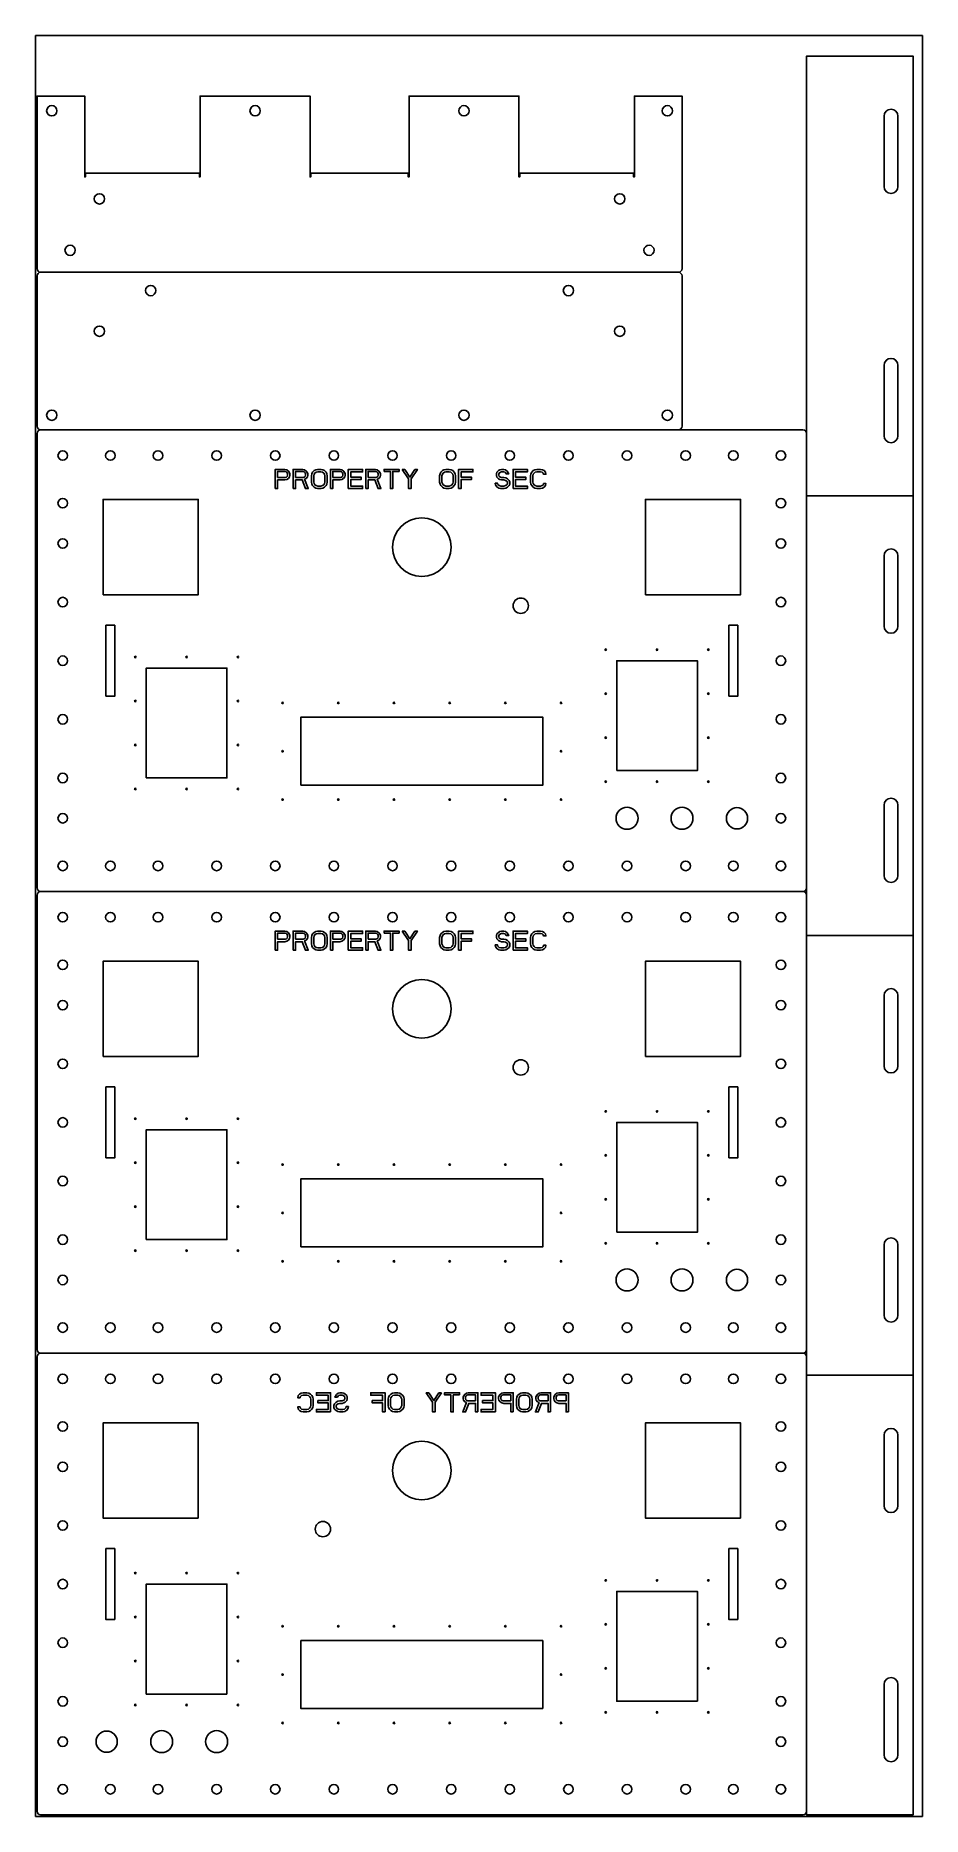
# Model space of a CAD drawing. Extents: x 0 to 1210, y 0 to 2430.
import ezdxf

# ---------------------------------------------------------------- set-up
doc = ezdxf.new("R2010")
doc.units = 0
doc.layers.get('0').update_dxf_attribs({"linetype": 'CONTINUOUS'})

msp = doc.modelspace()

# ---------------------------------------------------------------- linework, layer by layer
for points in [[(0, 0), (1210, 0), (1210, 2430), (0, 2430)], [(327, 1812), (327, 1838), (340, 1838), (342.70833, 1837.446809), (344.875, 1835.787234), (346.5, 1833.574469), (347.04167, 1831.914894), (347.04167, 1829.702127), (346.5, 1828.042553), (344.875, 1825.829787), (342.70833, 1824.170213), (340, 1823.617021), (330.25, 1823.617021), (330.25, 1812)], [(330.25, 1826.93617), (340.54167, 1826.93617), (342.16667, 1827.489361), (343.25, 1828.595744), (343.79167, 1830.255319), (343.79167, 1831.914894), (343.25, 1833.574469), (342.16667, 1834.680851), (340.54167, 1835.234043), (330.25, 1835.234043)], [(351.375, 1812), (351.375, 1838), (364.375, 1838), (367.08333, 1837.446809), (369.25, 1835.787234), (370.875, 1833.574469), (371.41667, 1831.914894), (371.41667, 1829.702127), (370.875, 1828.042553), (369.25, 1825.829787), (367.08333, 1824.723404), (371.95833, 1812), (368.16667, 1812), (363.83333, 1823.617021), (354.625, 1823.617021), (354.625, 1812)], [(354.625, 1826.93617), (364.91667, 1826.93617), (366.54167, 1827.489361), (367.625, 1828.595744), (368.16667, 1830.255319), (368.16667, 1831.914894), (367.625, 1833.574469), (366.54167, 1834.680851), (364.91667, 1835.234043), (354.625, 1835.234043)], [(376.29167, 1820.851064), (376.83333, 1818.085106), (377.91667, 1815.87234), (380.08334, 1813.659574), (382.25, 1812.553191), (384.95834, 1812), (389.29166, 1812), (392, 1812.553191), (394.16666, 1813.659574), (396.33334, 1815.87234), (397.41666, 1818.085106), (397.95834, 1820.851064), (397.95834, 1829.148936), (397.41666, 1831.914894), (396.33334, 1834.12766), (394.16666, 1836.340426), (392, 1837.446809), (389.29166, 1838), (384.95834, 1838), (382.25, 1837.446809), (380.08334, 1836.340426), (377.91667, 1834.12766), (376.83333, 1831.914894), (376.29167, 1829.148936)], [(379.54166, 1820.851064), (379.54166, 1829.148936), (380.08334, 1831.361701), (381.16666, 1833.021277), (382.79166, 1834.12766), (384.95834, 1834.680851), (389.29166, 1834.680851), (391.45834, 1834.12766), (393.08334, 1833.021277), (394.16666, 1831.361701), (394.70834, 1829.148936), (394.70834, 1820.851064), (394.16666, 1818.638298), (393.08334, 1816.978724), (391.45834, 1815.87234), (389.29166, 1815.319149), (384.95834, 1815.319149), (382.79166, 1815.87234), (381.16666, 1816.978724), (380.08334, 1818.638298)], [(402.29166, 1812), (405.54166, 1812), (405.54166, 1823.617021), (415.29166, 1823.617021), (418, 1824.170213), (420.16666, 1825.829787), (421.79166, 1828.042553), (422.33334, 1829.702127), (422.33334, 1831.914894), (421.79166, 1833.574469), (420.16666, 1835.787234), (418, 1837.446809), (415.29166, 1838), (402.29166, 1838)], [(405.54166, 1826.93617), (415.83334, 1826.93617), (417.45834, 1827.489361), (418.54166, 1828.595744), (419.08334, 1830.255319), (419.08334, 1831.914894), (418.54166, 1833.574469), (417.45834, 1834.680851), (415.83334, 1835.234043), (405.54166, 1835.234043)], [(426.66666, 1812), (446.16667, 1812), (446.16667, 1815.319149), (429.91666, 1815.319149), (429.91666, 1824.170213), (444, 1824.170213), (444, 1827.489361), (429.91666, 1827.489361), (429.91666, 1834.680851), (446.16667, 1834.680851), (446.16667, 1838), (426.66666, 1838)], [(450.5, 1812), (450.5, 1838), (463.5, 1838), (466.20833, 1837.446809), (468.375, 1835.787234), (470, 1833.574469), (470.54167, 1831.914894), (470.54167, 1829.702127), (470, 1828.042553), (468.375, 1825.829787), (466.20833, 1824.723404), (471.08333, 1812), (467.29167, 1812), (462.95833, 1823.617021), (453.75, 1823.617021), (453.75, 1812)], [(453.75, 1826.93617), (453.75, 1835.234043), (464.04167, 1835.234043), (465.66667, 1834.680851), (466.75, 1833.574469), (467.29167, 1831.914894), (467.29167, 1830.255319), (466.75, 1828.595744), (465.66667, 1827.489361), (464.04167, 1826.93617)], [(475.41667, 1835.234043), (475.41667, 1838), (496, 1838), (496, 1835.234043), (487.33333, 1835.234043), (487.33333, 1812), (484.08333, 1812), (484.08333, 1835.234043)], [(500.33333, 1838), (509, 1825.276596), (509, 1812), (512.25, 1812), (512.25, 1825.276596), (520.91667, 1838), (517.66667, 1838), (510.625, 1827.489361), (503.58333, 1838)], [(551.25, 1820.851064), (551.79166, 1818.085106), (552.875, 1815.87234), (555.04166, 1813.659574), (557.20834, 1812.553191), (559.91666, 1812), (564.25, 1812), (566.95834, 1812.553191), (569.125, 1813.659574), (571.29166, 1815.87234), (572.375, 1818.085106), (572.91666, 1820.851064), (572.91666, 1829.148936), (572.375, 1831.914894), (571.29166, 1834.12766), (569.125, 1836.340426), (566.95834, 1837.446809), (564.25, 1838), (559.91666, 1838), (557.20834, 1837.446809), (555.04166, 1836.340426), (552.875, 1834.12766), (551.79166, 1831.914894), (551.25, 1829.148936)], [(554.5, 1820.851064), (554.5, 1829.148936), (555.04166, 1831.361701), (556.125, 1833.021277), (557.75, 1834.12766), (559.91666, 1834.680851), (564.25, 1834.680851), (566.41666, 1834.12766), (568.04166, 1833.021277), (569.125, 1831.361701), (569.66666, 1829.148936), (569.66666, 1820.851064), (569.125, 1818.638298), (568.04166, 1816.978724), (566.41666, 1815.87234), (564.25, 1815.319149), (559.91666, 1815.319149), (557.75, 1815.87234), (556.125, 1816.978724), (555.04166, 1818.638298)], [(577.25, 1812), (577.25, 1838), (596.75, 1838), (596.75, 1834.680851), (580.5, 1834.680851), (580.5, 1827.489361), (594.58334, 1827.489361), (594.58334, 1824.170213), (580.5, 1824.170213), (580.5, 1812)], [(627.08334, 1819.191489), (627.625, 1816.978724), (629.25, 1814.212766), (631.95834, 1812.553191), (634.66666, 1812), (639, 1812), (641.70834, 1812.553191), (643.875, 1813.659574), (646.04166, 1815.87234), (647.125, 1818.085106), (647.125, 1820.851064), (646.04166, 1823.06383), (643.875, 1825.276596), (641.70834, 1826.382979), (639, 1826.93617), (635.75, 1826.93617), (634.125, 1827.489361), (632.5, 1828.595744), (631.95834, 1830.255319), (631.95834, 1831.361701), (632.5, 1833.021277), (634.125, 1834.12766), (635.75, 1834.680851), (639, 1834.680851), (640.625, 1834.12766), (641.70834, 1833.021277), (642.25, 1831.914894), (645.5, 1831.914894), (644.95834, 1833.574469), (643.33334, 1835.787234), (641.16666, 1837.446809), (638.45834, 1838), (635.75, 1838), (633.58334, 1837.446809), (631.41666, 1836.340426), (629.25, 1834.12766), (628.70834, 1831.914894), (628.70834, 1829.702127), (629.25, 1827.489361), (631.41666, 1825.276596), (633.58334, 1824.170213), (635.75, 1823.617021), (639, 1823.617021), (641.16666, 1823.06383), (642.79166, 1821.957447), (643.875, 1820.297872), (643.875, 1818.638298), (642.79166, 1816.978724), (641.16666, 1815.87234), (639, 1815.319149), (634.66666, 1815.319149), (632.5, 1815.87234), (630.875, 1817.531915), (630.33334, 1819.191489)], [(651.45834, 1812), (670.95834, 1812), (670.95834, 1815.319149), (654.70834, 1815.319149), (654.70834, 1824.170213), (668.79166, 1824.170213), (668.79166, 1827.489361), (654.70834, 1827.489361), (654.70834, 1834.680851), (670.95834, 1834.680851), (670.95834, 1838), (651.45834, 1838)], [(675.29166, 1820.851064), (675.83334, 1818.085106), (676.91666, 1815.87234), (679.08334, 1813.659574), (681.25, 1812.553191), (683.95834, 1812), (688.83334, 1812), (691.54166, 1812.553191), (693.70834, 1813.659574), (695.875, 1815.87234), (696.41666, 1818.638298), (693.16666, 1818.638298), (692.625, 1816.978724), (691, 1815.87234), (688.83334, 1815.319149), (683.95834, 1815.319149), (681.79166, 1815.87234), (680.16666, 1816.978724), (679.08334, 1818.638298), (678.54166, 1820.851064), (678.54166, 1829.148936), (679.08334, 1831.361701), (680.16666, 1833.021277), (681.79166, 1834.12766), (683.95834, 1834.680851), (688.83334, 1834.680851), (691, 1834.12766), (692.625, 1833.021277), (693.16666, 1831.361701), (696.41666, 1831.361701), (695.875, 1834.12766), (693.70834, 1836.340426), (691.54166, 1837.446809), (688.83334, 1838), (683.95834, 1838), (681.25, 1837.446809), (679.08334, 1836.340426), (676.91666, 1834.12766), (675.83334, 1831.914894), (675.29166, 1829.148936)], [(92, 1667), (92, 1797), (222, 1797), (222, 1667)], [(832, 1667), (962, 1667), (962, 1797), (832, 1797)], [(96, 1528.5), (108, 1528.5), (108, 1625.5), (96, 1625.5)], [(946, 1528.5), (958, 1528.5), (958, 1625.5), (946, 1625.5)], [(151, 1417), (261, 1417), (261, 1567), (151, 1567)], [(793, 1427), (903, 1427), (903, 1577), (793, 1577)], [(362, 1407), (692, 1407), (692, 1500), (362, 1500)], [(327, 1182), (327, 1208), (340, 1208), (342.70833, 1207.446809), (344.875, 1205.787234), (346.5, 1203.574469), (347.04167, 1201.914894), (347.04167, 1199.702127), (346.5, 1198.042553), (344.875, 1195.829787), (342.70833, 1194.170213), (340, 1193.617021), (330.25, 1193.617021), (330.25, 1182)], [(330.25, 1196.93617), (340.54167, 1196.93617), (342.16667, 1197.489361), (343.25, 1198.595744), (343.79167, 1200.255319), (343.79167, 1201.914894), (343.25, 1203.574469), (342.16667, 1204.680851), (340.54167, 1205.234043), (330.25, 1205.234043)], [(351.375, 1182), (351.375, 1208), (364.375, 1208), (367.08333, 1207.446809), (369.25, 1205.787234), (370.875, 1203.574469), (371.41667, 1201.914894), (371.41667, 1199.702127), (370.875, 1198.042553), (369.25, 1195.829787), (367.08333, 1194.723404), (371.95833, 1182), (368.16667, 1182), (363.83333, 1193.617021), (354.625, 1193.617021), (354.625, 1182)], [(354.625, 1196.93617), (364.91667, 1196.93617), (366.54167, 1197.489361), (367.625, 1198.595744), (368.16667, 1200.255319), (368.16667, 1201.914894), (367.625, 1203.574469), (366.54167, 1204.680851), (364.91667, 1205.234043), (354.625, 1205.234043)], [(376.29167, 1190.851064), (376.83333, 1188.085106), (377.91667, 1185.87234), (380.08334, 1183.659574), (382.25, 1182.553191), (384.95834, 1182), (389.29166, 1182), (392, 1182.553191), (394.16666, 1183.659574), (396.33334, 1185.87234), (397.41666, 1188.085106), (397.95834, 1190.851064), (397.95834, 1199.148936), (397.41666, 1201.914894), (396.33334, 1204.12766), (394.16666, 1206.340426), (392, 1207.446809), (389.29166, 1208), (384.95834, 1208), (382.25, 1207.446809), (380.08334, 1206.340426), (377.91667, 1204.12766), (376.83333, 1201.914894), (376.29167, 1199.148936)], [(379.54166, 1190.851064), (379.54166, 1199.148936), (380.08334, 1201.361701), (381.16666, 1203.021277), (382.79166, 1204.12766), (384.95834, 1204.680851), (389.29166, 1204.680851), (391.45834, 1204.12766), (393.08334, 1203.021277), (394.16666, 1201.361701), (394.70834, 1199.148936), (394.70834, 1190.851064), (394.16666, 1188.638298), (393.08334, 1186.978724), (391.45834, 1185.87234), (389.29166, 1185.319149), (384.95834, 1185.319149), (382.79166, 1185.87234), (381.16666, 1186.978724), (380.08334, 1188.638298)], [(402.29166, 1182), (405.54166, 1182), (405.54166, 1193.617021), (415.29166, 1193.617021), (418, 1194.170213), (420.16666, 1195.829787), (421.79166, 1198.042553), (422.33334, 1199.702127), (422.33334, 1201.914894), (421.79166, 1203.574469), (420.16666, 1205.787234), (418, 1207.446809), (415.29166, 1208), (402.29166, 1208)], [(405.54166, 1196.93617), (415.83334, 1196.93617), (417.45834, 1197.489361), (418.54166, 1198.595744), (419.08334, 1200.255319), (419.08334, 1201.914894), (418.54166, 1203.574469), (417.45834, 1204.680851), (415.83334, 1205.234043), (405.54166, 1205.234043)], [(426.66666, 1182), (446.16667, 1182), (446.16667, 1185.319149), (429.91666, 1185.319149), (429.91666, 1194.170213), (444, 1194.170213), (444, 1197.489361), (429.91666, 1197.489361), (429.91666, 1204.680851), (446.16667, 1204.680851), (446.16667, 1208), (426.66666, 1208)], [(450.5, 1182), (450.5, 1208), (463.5, 1208), (466.20833, 1207.446809), (468.375, 1205.787234), (470, 1203.574469), (470.54167, 1201.914894), (470.54167, 1199.702127), (470, 1198.042553), (468.375, 1195.829787), (466.20833, 1194.723404), (471.08333, 1182), (467.29167, 1182), (462.95833, 1193.617021), (453.75, 1193.617021), (453.75, 1182)], [(453.75, 1196.93617), (453.75, 1205.234043), (464.04167, 1205.234043), (465.66667, 1204.680851), (466.75, 1203.574469), (467.29167, 1201.914894), (467.29167, 1200.255319), (466.75, 1198.595744), (465.66667, 1197.489361), (464.04167, 1196.93617)], [(475.41667, 1205.234043), (475.41667, 1208), (496, 1208), (496, 1205.234043), (487.33333, 1205.234043), (487.33333, 1182), (484.08333, 1182), (484.08333, 1205.234043)], [(500.33333, 1208), (509, 1195.276596), (509, 1182), (512.25, 1182), (512.25, 1195.276596), (520.91667, 1208), (517.66667, 1208), (510.625, 1197.489361), (503.58333, 1208)], [(551.25, 1190.851064), (551.79166, 1188.085106), (552.875, 1185.87234), (555.04166, 1183.659574), (557.20834, 1182.553191), (559.91666, 1182), (564.25, 1182), (566.95834, 1182.553191), (569.125, 1183.659574), (571.29166, 1185.87234), (572.375, 1188.085106), (572.91666, 1190.851064), (572.91666, 1199.148936), (572.375, 1201.914894), (571.29166, 1204.12766), (569.125, 1206.340426), (566.95834, 1207.446809), (564.25, 1208), (559.91666, 1208), (557.20834, 1207.446809), (555.04166, 1206.340426), (552.875, 1204.12766), (551.79166, 1201.914894), (551.25, 1199.148936)], [(554.5, 1190.851064), (554.5, 1199.148936), (555.04166, 1201.361701), (556.125, 1203.021277), (557.75, 1204.12766), (559.91666, 1204.680851), (564.25, 1204.680851), (566.41666, 1204.12766), (568.04166, 1203.021277), (569.125, 1201.361701), (569.66666, 1199.148936), (569.66666, 1190.851064), (569.125, 1188.638298), (568.04166, 1186.978724), (566.41666, 1185.87234), (564.25, 1185.319149), (559.91666, 1185.319149), (557.75, 1185.87234), (556.125, 1186.978724), (555.04166, 1188.638298)], [(577.25, 1182), (577.25, 1208), (596.75, 1208), (596.75, 1204.680851), (580.5, 1204.680851), (580.5, 1197.489361), (594.58334, 1197.489361), (594.58334, 1194.170213), (580.5, 1194.170213), (580.5, 1182)], [(627.08334, 1189.191489), (627.625, 1186.978724), (629.25, 1184.212766), (631.95834, 1182.553191), (634.66666, 1182), (639, 1182), (641.70834, 1182.553191), (643.875, 1183.659574), (646.04166, 1185.87234), (647.125, 1188.085106), (647.125, 1190.851064), (646.04166, 1193.06383), (643.875, 1195.276596), (641.70834, 1196.382979), (639, 1196.93617), (635.75, 1196.93617), (634.125, 1197.489361), (632.5, 1198.595744), (631.95834, 1200.255319), (631.95834, 1201.361701), (632.5, 1203.021277), (634.125, 1204.12766), (635.75, 1204.680851), (639, 1204.680851), (640.625, 1204.12766), (641.70834, 1203.021277), (642.25, 1201.914894), (645.5, 1201.914894), (644.95834, 1203.574469), (643.33334, 1205.787234), (641.16666, 1207.446809), (638.45834, 1208), (635.75, 1208), (633.58334, 1207.446809), (631.41666, 1206.340426), (629.25, 1204.12766), (628.70834, 1201.914894), (628.70834, 1199.702127), (629.25, 1197.489361), (631.41666, 1195.276596), (633.58334, 1194.170213), (635.75, 1193.617021), (639, 1193.617021), (641.16666, 1193.06383), (642.79166, 1191.957447), (643.875, 1190.297872), (643.875, 1188.638298), (642.79166, 1186.978724), (641.16666, 1185.87234), (639, 1185.319149), (634.66666, 1185.319149), (632.5, 1185.87234), (630.875, 1187.531915), (630.33334, 1189.191489)], [(651.45834, 1182), (670.95834, 1182), (670.95834, 1185.319149), (654.70834, 1185.319149), (654.70834, 1194.170213), (668.79166, 1194.170213), (668.79166, 1197.489361), (654.70834, 1197.489361), (654.70834, 1204.680851), (670.95834, 1204.680851), (670.95834, 1208), (651.45834, 1208)], [(675.29166, 1190.851064), (675.83334, 1188.085106), (676.91666, 1185.87234), (679.08334, 1183.659574), (681.25, 1182.553191), (683.95834, 1182), (688.83334, 1182), (691.54166, 1182.553191), (693.70834, 1183.659574), (695.875, 1185.87234), (696.41666, 1188.638298), (693.16666, 1188.638298), (692.625, 1186.978724), (691, 1185.87234), (688.83334, 1185.319149), (683.95834, 1185.319149), (681.79166, 1185.87234), (680.16666, 1186.978724), (679.08334, 1188.638298), (678.54166, 1190.851064), (678.54166, 1199.148936), (679.08334, 1201.361701), (680.16666, 1203.021277), (681.79166, 1204.12766), (683.95834, 1204.680851), (688.83334, 1204.680851), (691, 1204.12766), (692.625, 1203.021277), (693.16666, 1201.361701), (696.41666, 1201.361701), (695.875, 1204.12766), (693.70834, 1206.340426), (691.54166, 1207.446809), (688.83334, 1208), (683.95834, 1208), (681.25, 1207.446809), (679.08334, 1206.340426), (676.91666, 1204.12766), (675.83334, 1201.914894), (675.29166, 1199.148936)], [(92, 1037), (92, 1167), (222, 1167), (222, 1037)], [(832, 1037), (962, 1037), (962, 1167), (832, 1167)], [(96, 898.5), (108, 898.5), (108, 995.5), (96, 995.5)], [(946, 898.5), (958, 898.5), (958, 995.5), (946, 995.5)], [(151, 787), (261, 787), (261, 937), (151, 937)], [(793, 797), (903, 797), (903, 947), (793, 947)], [(362, 777), (692, 777), (692, 870), (362, 870)], [(378.70834, 560.851064), (378.16666, 558.085106), (377.08334, 555.87234), (374.91666, 553.659574), (372.75, 552.553191), (370.04166, 552), (365.16666, 552), (362.45834, 552.553191), (360.29166, 553.659574), (358.125, 555.87234), (357.58334, 558.638298), (360.83334, 558.638298), (361.375, 556.978724), (363, 555.87234), (365.16666, 555.319149), (370.04166, 555.319149), (372.20834, 555.87234), (373.83334, 556.978724), (374.91666, 558.638298), (375.45834, 560.851064), (375.45834, 569.148936), (374.91666, 571.361701), (373.83334, 573.021277), (372.20834, 574.12766), (370.04166, 574.680851), (365.16666, 574.680851), (363, 574.12766), (361.375, 573.021277), (360.83334, 571.361701), (357.58334, 571.361701), (358.125, 574.12766), (360.29166, 576.340426), (362.45834, 577.446809), (365.16666, 578), (370.04166, 578), (372.75, 577.446809), (374.91666, 576.340426), (377.08334, 574.12766), (378.16666, 571.914894), (378.70834, 569.148936)], [(402.54166, 552), (383.04166, 552), (383.04166, 555.319149), (399.29166, 555.319149), (399.29166, 564.170213), (385.20834, 564.170213), (385.20834, 567.489361), (399.29166, 567.489361), (399.29166, 574.680851), (383.04166, 574.680851), (383.04166, 578), (402.54166, 578)], [(426.91666, 559.191489), (426.375, 556.978724), (424.75, 554.212766), (422.04166, 552.553191), (419.33334, 552), (415, 552), (412.29166, 552.553191), (410.125, 553.659574), (407.95834, 555.87234), (406.875, 558.085106), (406.875, 560.851064), (407.95834, 563.06383), (410.125, 565.276596), (412.29166, 566.382979), (415, 566.93617), (418.25, 566.93617), (419.875, 567.489361), (421.5, 568.595744), (422.04166, 570.255319), (422.04166, 571.361701), (421.5, 573.021277), (419.875, 574.12766), (418.25, 574.680851), (415, 574.680851), (413.375, 574.12766), (412.29166, 573.021277), (411.75, 571.914894), (408.5, 571.914894), (409.04166, 573.574469), (410.66666, 575.787234), (412.83334, 577.446809), (415.54166, 578), (418.25, 578), (420.41666, 577.446809), (422.58334, 576.340426), (424.75, 574.12766), (425.29166, 571.914894), (425.29166, 569.702127), (424.75, 567.489361), (422.58334, 565.276596), (420.41666, 564.170213), (418.25, 563.617021), (415, 563.617021), (412.83334, 563.06383), (411.20834, 561.957447), (410.125, 560.297872), (410.125, 558.638298), (411.20834, 556.978724), (412.83334, 555.87234), (415, 555.319149), (419.33334, 555.319149), (421.5, 555.87234), (423.125, 557.531915), (423.66666, 559.191489)], [(476.75, 552), (476.75, 578), (457.25, 578), (457.25, 574.680851), (473.5, 574.680851), (473.5, 567.489361), (459.41666, 567.489361), (459.41666, 564.170213), (473.5, 564.170213), (473.5, 552)], [(502.75, 560.851064), (502.20834, 558.085106), (501.125, 555.87234), (498.95834, 553.659574), (496.79166, 552.553191), (494.08334, 552), (489.75, 552), (487.04166, 552.553191), (484.875, 553.659574), (482.70834, 555.87234), (481.625, 558.085106), (481.08334, 560.851064), (481.08334, 569.148936), (481.625, 571.914894), (482.70834, 574.12766), (484.875, 576.340426), (487.04166, 577.446809), (489.75, 578), (494.08334, 578), (496.79166, 577.446809), (498.95834, 576.340426), (501.125, 574.12766), (502.20834, 571.914894), (502.75, 569.148936)], [(499.5, 560.851064), (499.5, 569.148936), (498.95834, 571.361701), (497.875, 573.021277), (496.25, 574.12766), (494.08334, 574.680851), (489.75, 574.680851), (487.58334, 574.12766), (485.95834, 573.021277), (484.875, 571.361701), (484.33334, 569.148936), (484.33334, 560.851064), (484.875, 558.638298), (485.95834, 556.978724), (487.58334, 555.87234), (489.75, 555.319149), (494.08334, 555.319149), (496.25, 555.87234), (497.875, 556.978724), (498.95834, 558.638298)], [(553.66667, 578), (545, 565.276596), (545, 552), (541.75, 552), (541.75, 565.276596), (533.08333, 578), (536.33333, 578), (543.375, 567.489361), (550.41667, 578)], [(578.58333, 575.234043), (578.58333, 578), (558, 578), (558, 575.234043), (566.66667, 575.234043), (566.66667, 552), (569.91667, 552), (569.91667, 575.234043)], [(603.5, 552), (603.5, 578), (590.5, 578), (587.79167, 577.446809), (585.625, 575.787234), (584, 573.574469), (583.45833, 571.914894), (583.45833, 569.702127), (584, 568.042553), (585.625, 565.829787), (587.79167, 564.723404), (582.91667, 552), (586.70833, 552), (591.04167, 563.617021), (600.25, 563.617021), (600.25, 552)], [(600.25, 566.93617), (600.25, 575.234043), (589.95833, 575.234043), (588.33333, 574.680851), (587.25, 573.574469), (586.70833, 571.914894), (586.70833, 570.255319), (587.25, 568.595744), (588.33333, 567.489361), (589.95833, 566.93617)], [(627.33334, 552), (607.83333, 552), (607.83333, 555.319149), (624.08334, 555.319149), (624.08334, 564.170213), (610, 564.170213), (610, 567.489361), (624.08334, 567.489361), (624.08334, 574.680851), (607.83333, 574.680851), (607.83333, 578), (627.33334, 578)], [(651.70834, 552), (648.45834, 552), (648.45834, 563.617021), (638.70834, 563.617021), (636, 564.170213), (633.83334, 565.829787), (632.20834, 568.042553), (631.66666, 569.702127), (631.66666, 571.914894), (632.20834, 573.574469), (633.83334, 575.787234), (636, 577.446809), (638.70834, 578), (651.70834, 578)], [(648.45834, 566.93617), (638.16666, 566.93617), (636.54166, 567.489361), (635.45834, 568.595744), (634.91666, 570.255319), (634.91666, 571.914894), (635.45834, 573.574469), (636.54166, 574.680851), (638.16666, 575.234043), (648.45834, 575.234043)], [(677.70833, 560.851064), (677.16667, 558.085106), (676.08333, 555.87234), (673.91666, 553.659574), (671.75, 552.553191), (669.04166, 552), (664.70834, 552), (662, 552.553191), (659.83334, 553.659574), (657.66666, 555.87234), (656.58334, 558.085106), (656.04166, 560.851064), (656.04166, 569.148936), (656.58334, 571.914894), (657.66666, 574.12766), (659.83334, 576.340426), (662, 577.446809), (664.70834, 578), (669.04166, 578), (671.75, 577.446809), (673.91666, 576.340426), (676.08333, 574.12766), (677.16667, 571.914894), (677.70833, 569.148936)], [(674.45834, 560.851064), (674.45834, 569.148936), (673.91666, 571.361701), (672.83334, 573.021277), (671.20834, 574.12766), (669.04166, 574.680851), (664.70834, 574.680851), (662.54166, 574.12766), (660.91666, 573.021277), (659.83334, 571.361701), (659.29166, 569.148936), (659.29166, 560.851064), (659.83334, 558.638298), (660.91666, 556.978724), (662.54166, 555.87234), (664.70834, 555.319149), (669.04166, 555.319149), (671.20834, 555.87234), (672.83334, 556.978724), (673.91666, 558.638298)], [(702.625, 552), (702.625, 578), (689.625, 578), (686.91667, 577.446809), (684.75, 575.787234), (683.125, 573.574469), (682.58333, 571.914894), (682.58333, 569.702127), (683.125, 568.042553), (684.75, 565.829787), (686.91667, 564.723404), (682.04167, 552), (685.83333, 552), (690.16667, 563.617021), (699.375, 563.617021), (699.375, 552)], [(699.375, 566.93617), (689.08333, 566.93617), (687.45833, 567.489361), (686.375, 568.595744), (685.83333, 570.255319), (685.83333, 571.914894), (686.375, 573.574469), (687.45833, 574.680851), (689.08333, 575.234043), (699.375, 575.234043)], [(727, 552), (727, 578), (714, 578), (711.29167, 577.446809), (709.125, 575.787234), (707.5, 573.574469), (706.95833, 571.914894), (706.95833, 569.702127), (707.5, 568.042553), (709.125, 565.829787), (711.29167, 564.170213), (714, 563.617021), (723.75, 563.617021), (723.75, 552)], [(723.75, 566.93617), (713.45833, 566.93617), (711.83333, 567.489361), (710.75, 568.595744), (710.20833, 570.255319), (710.20833, 571.914894), (710.75, 573.574469), (711.83333, 574.680851), (713.45833, 575.234043), (723.75, 575.234043)], [(222, 407), (92, 407), (92, 537), (222, 537)], [(962, 407), (962, 537), (832, 537), (832, 407)], [(108, 268.5), (96, 268.5), (96, 365.5), (108, 365.5)], [(958, 268.5), (946, 268.5), (946, 365.5), (958, 365.5)], [(261, 167), (151, 167), (151, 317), (261, 317)], [(903, 157), (793, 157), (793, 307), (903, 307)], [(692, 147), (362, 147), (362, 240), (692, 240)]]:
    msp.add_lwpolyline(points, close=True)
for points in [[(1052, 1887), (1052, 2402), (1197.20796, 2402), (1197.20796, 1802)], [(1197.20796, 1202), (1197.20796, 1802), (1052, 1802)], [(1052, 1267), (1052, 1257)], [(1052, 627), (1052, 637), (1052, 1202), (1197.20796, 1202), (1197.20796, 602)], [(1052, 602), (1197.20796, 602), (1197.20796, 2), (1052, 2), (1052, 7)]]:
    msp.add_lwpolyline(points)
for points in [[(7, 2107.02296, -0.41421356), (2, 2112.02296), (2, 2347.50592), (67, 2347.50592), (67, 2237.15194), (68, 2237.15194), (68, 2242.15194), (223.5, 2242.15194), (223.5, 2237.15194), (224.5, 2237.15194), (224.5, 2347.50592), (374.5, 2347.50592), (374.5, 2237.15194), (375.5, 2237.15194), (375.5, 2242.15194), (508.5, 2242.15194), (508.5, 2237.15194), (509.5, 2237.15194), (509.5, 2347.50592), (659.5, 2347.50592), (659.5, 2237.15194), (660.5, 2237.15194), (660.5, 2242.15194), (816, 2242.15194), (816, 2237.15194), (817, 2237.15194), (817, 2347.50592), (882, 2347.50592), (882, 2112.02296, -0.41421356), (877, 2107.02296)], [(1047, 632, 0.41421356), (1052, 637)]]:
    msp.add_lwpolyline(points, format="xyb")
for points in [[(1157.70796, 2320), (1157.70796, 2224, 1), (1176.70796, 2224), (1176.70796, 2320, 1)], [(1157.70796, 1980), (1157.70796, 1884, 1), (1176.70796, 1884), (1176.70796, 1980, 1)], [(1157.70796, 1720), (1157.70796, 1624, 1), (1176.70796, 1624), (1176.70796, 1720, 1)], [(1157.70796, 1380), (1157.70796, 1284, 1), (1176.70796, 1284), (1176.70796, 1380, 1)], [(1157.70796, 1120), (1157.70796, 1024, 1), (1176.70796, 1024), (1176.70796, 1120, 1)], [(1157.70796, 780), (1157.70796, 684, 1), (1176.70796, 684), (1176.70796, 780, 1)], [(1157.70796, 520), (1157.70796, 424, 1), (1176.70796, 424), (1176.70796, 520, 1)], [(1157.70796, 180), (1157.70796, 84, 1), (1176.70796, 84), (1176.70796, 180, 1)]]:
    msp.add_lwpolyline(points, format="xyb", close=True)
at = {"layer": '02___PRT_ALL_AXES'}
for centre, radius in [((22, 2327.50592), 7), ((299.5, 2327.50592), 7), ((584.5, 2327.50592), 7), ((862, 2327.50592), 7), ((87, 2207.15194), 7), ((797, 2207.15194), 7), ((47, 2137.02296), 7), ((837, 2137.02296), 7), ((157, 2082.02296), 7), ((727, 2082.02296), 7), ((87, 2026.603978), 7), ((797, 2026.603978), 7), ((22, 1912), 7), ((299.5, 1912), 7), ((584.5, 1912), 7), ((862, 1912), 7), ((37, 1857), 6.5), ((102, 1857), 6.5), ((167, 1857), 6.5), ((247, 1857), 6.5), ((327, 1857), 6.5), ((407, 1857), 6.5), ((487, 1857), 6.5), ((567, 1857), 6.5), ((647, 1857), 6.5), ((727, 1857), 6.5), ((807, 1857), 6.5), ((887, 1857), 6.5), ((952, 1857), 6.5), ((1017, 1857), 6.5), ((37, 1792), 6.5), ((1017, 1792), 6.5), ((527, 1732), 40), ((37, 1737), 6.5), ((1017, 1737), 6.5), ((37, 1657), 6.5), ((662, 1652), 10.5), ((1017, 1657), 6.5), ((37, 1577), 6.5), ((136, 1582), 1), ((206, 1582), 1), ((276, 1582), 1), ((778, 1592), 1), ((848, 1592), 1), ((918, 1592), 1), ((1017, 1577), 6.5), ((778, 1532), 1), ((918, 1532), 1), ((136, 1522), 1), ((276, 1522), 1), ((337, 1519.5), 1), ((413, 1519.5), 1), ((489, 1519.5), 1), ((565, 1519.5), 1), ((641, 1519.5), 1), ((717, 1519.5), 1), ((37, 1497), 6.5), ((1017, 1497), 6.5), ((136, 1462), 1), ((276, 1462), 1), ((778, 1472), 1), ((918, 1472), 1), ((337, 1453.5), 1), ((717, 1453.5), 1), ((37, 1417), 6.5), ((778, 1412), 1), ((848, 1412), 1), ((918, 1412), 1), ((1017, 1417), 6.5), ((136, 1402), 1), ((206, 1402), 1), ((276, 1402), 1), ((337, 1387.5), 1), ((413, 1387.5), 1), ((489, 1387.5), 1), ((565, 1387.5), 1), ((641, 1387.5), 1), ((717, 1387.5), 1), ((37, 1362), 6.5), ((807, 1362), 15), ((882, 1362), 15), ((957, 1362), 14.5), ((1017, 1362), 6.5), ((37, 1297), 6.5), ((102, 1297), 6.5), ((167, 1297), 6.5), ((247, 1297), 6.5), ((327, 1297), 6.5), ((407, 1297), 6.5), ((487, 1297), 6.5), ((567, 1297), 6.5), ((647, 1297), 6.5), ((727, 1297), 6.5), ((807, 1297), 6.5), ((887, 1297), 6.5), ((952, 1297), 6.5), ((1017, 1297), 6.5), ((37, 1227), 6.5), ((102, 1227), 6.5), ((167, 1227), 6.5), ((247, 1227), 6.5), ((327, 1227), 6.5), ((407, 1227), 6.5), ((487, 1227), 6.5), ((567, 1227), 6.5), ((647, 1227), 6.5), ((727, 1227), 6.5), ((807, 1227), 6.5), ((887, 1227), 6.5), ((952, 1227), 6.5), ((1017, 1227), 6.5), ((37, 1162), 6.5), ((1017, 1162), 6.5), ((527, 1102), 40), ((37, 1107), 6.5), ((1017, 1107), 6.5), ((37, 1027), 6.5), ((662, 1022), 10.5), ((1017, 1027), 6.5), ((37, 947), 6.5), ((136, 952), 1), ((206, 952), 1), ((276, 952), 1), ((778, 962), 1), ((848, 962), 1), ((918, 962), 1), ((1017, 947), 6.5), ((778, 902), 1), ((918, 902), 1), ((136, 892), 1), ((276, 892), 1), ((337, 889.5), 1), ((413, 889.5), 1), ((489, 889.5), 1), ((565, 889.5), 1), ((641, 889.5), 1), ((717, 889.5), 1), ((37, 867), 6.5), ((1017, 867), 6.5), ((136, 832), 1), ((276, 832), 1), ((778, 842), 1), ((918, 842), 1), ((337, 823.5), 1), ((717, 823.5), 1), ((37, 787), 6.5), ((778, 782), 1), ((848, 782), 1), ((918, 782), 1), ((1017, 787), 6.5), ((136, 772), 1), ((206, 772), 1), ((276, 772), 1), ((337, 757.5), 1), ((413, 757.5), 1), ((489, 757.5), 1), ((565, 757.5), 1), ((641, 757.5), 1), ((717, 757.5), 1), ((37, 732), 6.5), ((807, 732), 15), ((882, 732), 15), ((957, 732), 14.5), ((1017, 732), 6.5), ((37, 667), 6.5), ((102, 667), 6.5), ((167, 667), 6.5), ((247, 667), 6.5), ((327, 667), 6.5), ((407, 667), 6.5), ((487, 667), 6.5), ((567, 667), 6.5), ((647, 667), 6.5), ((727, 667), 6.5), ((807, 667), 6.5), ((887, 667), 6.5), ((952, 667), 6.5), ((1017, 667), 6.5), ((37, 597), 6.5), ((102, 597), 6.5), ((167, 597), 6.5), ((247, 597), 6.5), ((327, 597), 6.5), ((407, 597), 6.5), ((487, 597), 6.5), ((567, 597), 6.5), ((647, 597), 6.5), ((727, 597), 6.5), ((807, 597), 6.5), ((887, 597), 6.5), ((952, 597), 6.5), ((1017, 597), 6.5), ((37, 532), 6.5), ((1017, 532), 6.5), ((527, 472), 40), ((37, 477), 6.5), ((1017, 477), 6.5), ((37, 397), 6.5), ((392, 392), 10.5), ((1017, 397), 6.5), ((37, 317), 6.5), ((136, 332), 1), ((206, 332), 1), ((276, 332), 1), ((778, 322), 1), ((848, 322), 1), ((918, 322), 1), ((1017, 317), 6.5), ((136, 272), 1), ((276, 272), 1), ((37, 237), 6.5), ((337, 259.5), 1), ((413, 259.5), 1), ((489, 259.5), 1), ((565, 259.5), 1), ((641, 259.5), 1), ((717, 259.5), 1), ((778, 262), 1), ((918, 262), 1), ((1017, 237), 6.5), ((136, 212), 1), ((276, 212), 1), ((337, 193.5), 1), ((717, 193.5), 1), ((778, 202), 1), ((918, 202), 1), ((37, 157), 6.5), ((136, 152), 1), ((206, 152), 1), ((276, 152), 1), ((1017, 157), 6.5), ((337, 127.5), 1), ((413, 127.5), 1), ((489, 127.5), 1), ((565, 127.5), 1), ((641, 127.5), 1), ((717, 127.5), 1), ((778, 142), 1), ((848, 142), 1), ((918, 142), 1), ((37, 102), 6.5), ((97, 102), 14.5), ((172, 102), 15), ((247, 102), 15), ((1017, 102), 6.5), ((37, 37), 6.5), ((102, 37), 6.5), ((167, 37), 6.5), ((247, 37), 6.5), ((327, 37), 6.5), ((407, 37), 6.5), ((487, 37), 6.5), ((567, 37), 6.5), ((647, 37), 6.5), ((727, 37), 6.5), ((807, 37), 6.5), ((887, 37), 6.5), ((952, 37), 6.5), ((1017, 37), 6.5)]:
    msp.add_circle(centre, radius, dxfattribs=at)
at = {"layer": '1'}
for points in [[(877, 1892, 0.41421356), (882, 1897), (882, 2102.02296, 0.41421356), (877, 2107.02296), (7, 2107.02296, 0.41421356), (2, 2102.02296), (2, 1897, 0.41421356), (7, 1892)], [(7, 1262, -0.41421356), (2, 1267), (2, 1887, -0.41421356), (7, 1892), (877, 1892), (1047, 1892, -0.41421356), (1052, 1887), (1052, 1802), (1052, 1267, -0.41421356), (1047, 1262)], [(1052, 1202), (1052, 1257, 0.41421356), (1047, 1262), (7, 1262, 0.41421356), (2, 1257), (2, 637, 0.41421356), (7, 632)]]:
    msp.add_lwpolyline(points, format="xyb", dxfattribs=at)
msp.add_lwpolyline([(1052, 627), (1052, 602), (1052, 7, -0.41421356), (1047, 2), (7, 2, -0.41421356), (2, 7), (2, 627, -0.41421356), (7, 632), (1047, 632, -0.41421356)], format="xyb", close=True, dxfattribs=at)

doc.saveas('drawing.dxf')
